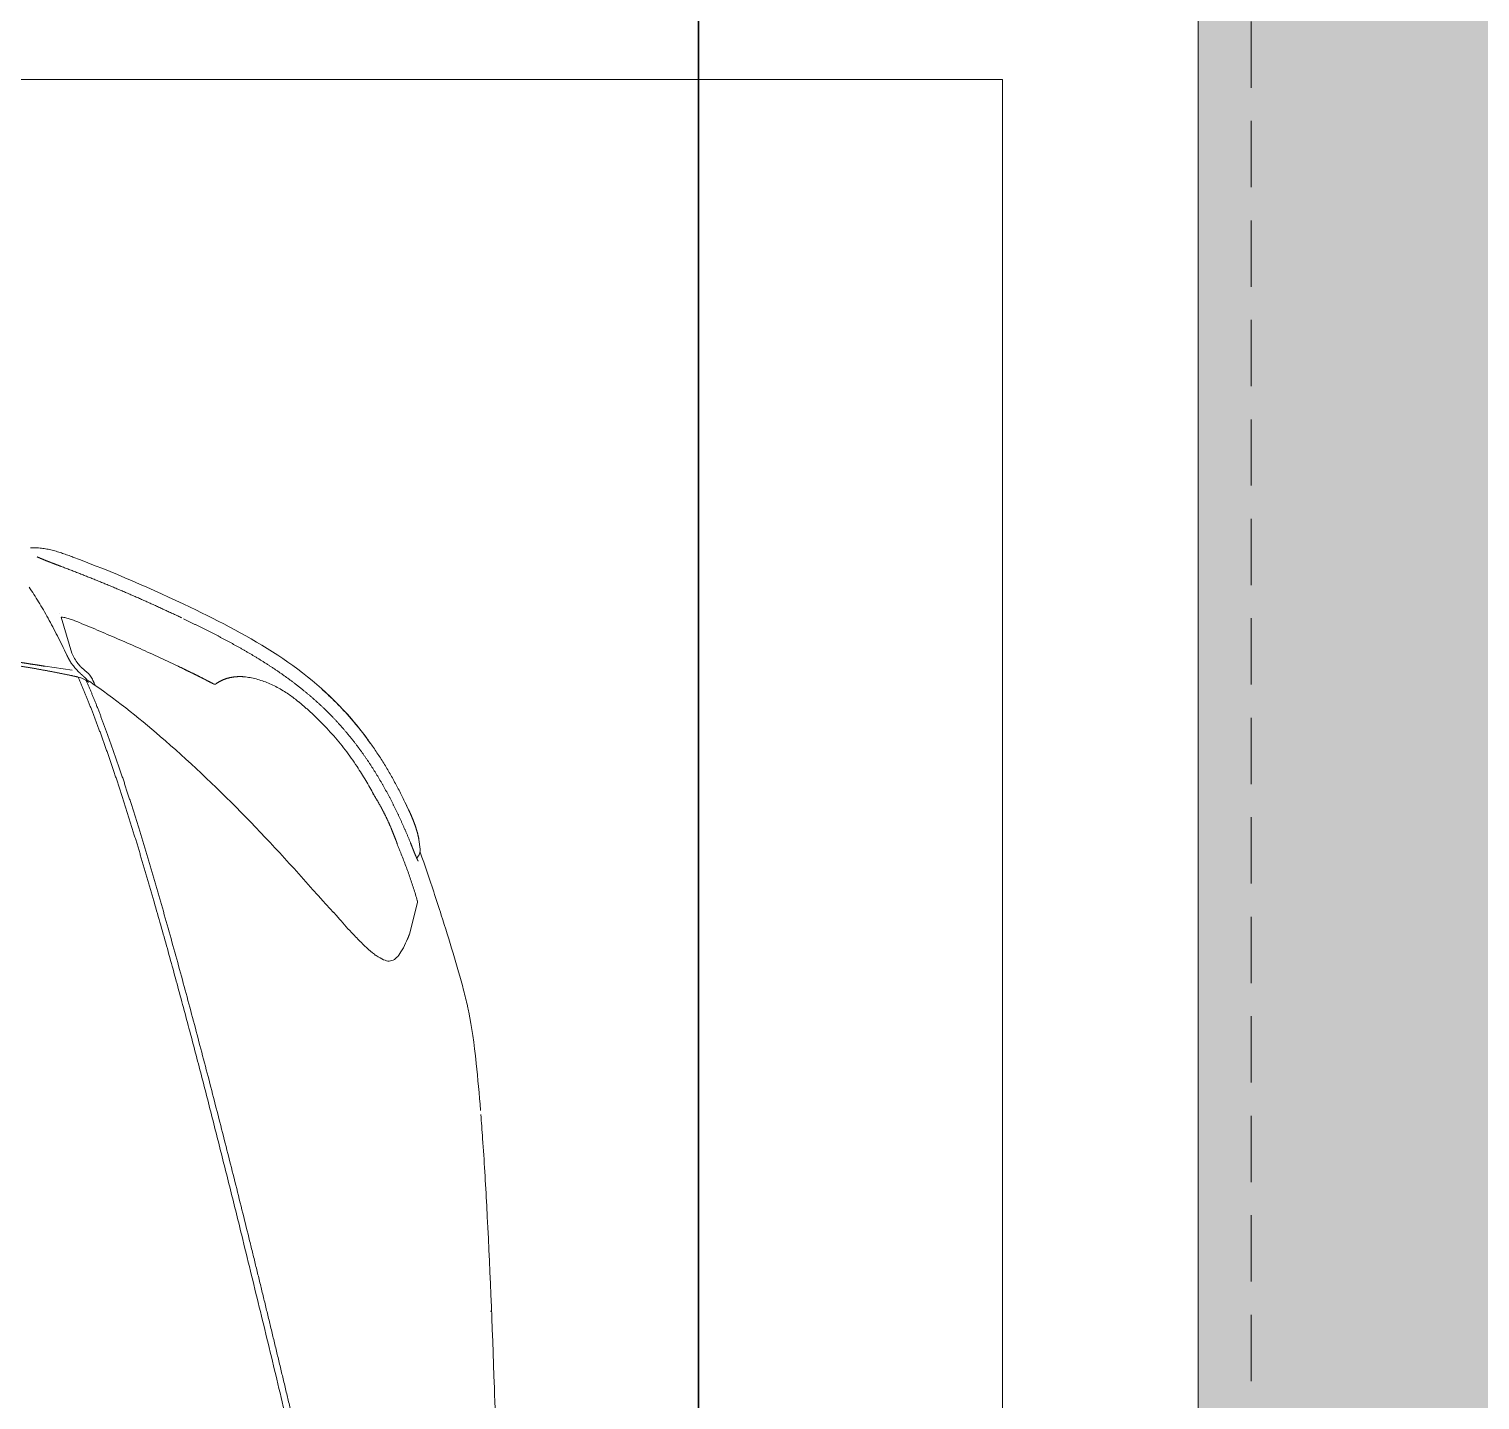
# Model space of a CAD drawing. Extents: x -2012 to 34975, y -1043 to 8321.
# Drawn here: x 33732.7 to 33869.4, y 2282.6 to 2411.8 of the extents above; entities that cross this region are included whole.
import ezdxf
from ezdxf.xclip import XClip

# ---------------------------------------------------------------- set-up
doc = ezdxf.new("R2010")
doc.units = 0
doc.header["$LTSCALE"] = 25
doc.header["$XCLIPFRAME"] = 0
doc.linetypes.add('HIDDEN', pattern=[0.375, 0.25, -0.125])
doc.layers.get('0').update_dxf_attribs({"color": 9, "lineweight": 9})
for name, color, linetype, lineweight in [('04', 9, 'Continuous', 9), ('05G', 8, 'Continuous', 9), ('06A', 9, 'Continuous', 9), ('06D', 9, 'Continuous', 9), ('E-KABLO', 7, 'Continuous', 30)]:
    doc.layers.add(name, color=color, linetype=linetype, lineweight=lineweight)

# ---------------------------------------------------------------- blocks, each defined once
blk = doc.blocks.new('p-araba-polo')
at = {"extrusion": (0, 0, -1)}
for p, q in [((0.3189, 0.7484), (0.328, 0.7495)), ((0.3334, 0.7485), (0.3346, 0.7476)), ((0.3344, 0.7478), (0.3365, 0.7464)), ((0.4081, 0.7394), (0.3783, 0.7469)), ((0.4278, 0.7293), (0.4248, 0.7314)), ((0.3712, 0.653), (0.3749, 0.6562)), ((0.3749, 0.6562), (0.3764, 0.6575)), ((0.3875, 0.668), (0.3764, 0.6575)), ((0.1683, 0.4355), (0.17, 0.4382)), ((0.172, 0.4427), (0.1727, 0.4429)), ((0.1727, 0.4429), (0.1735, 0.4432)), ((0.1094, 0.4114), (0.1433, 0.4214)), ((0.1556, 0.3961), (0.1593, 0.4217))]:
    blk.add_line(p, q, dxfattribs=at)
at = {"flags": 128}
for points in [[(0.4171, 0.6952), (0.4181, 0.6962), (0.4193, 0.6975), (0.4207, 0.699)], [(0.427, 0.7064), (0.4277, 0.7072), (0.4282, 0.7081)], [(0.3874, 0.668), (0.3906, 0.6707), (0.3938, 0.6734)]]:
    blk.add_lwpolyline(points, dxfattribs=at)
for points, degree, knots in [([(0.578, 0.8067), (0.5852, 0.8073), (0.6136, 0.8094), (0.6943, 0.8142), (0.7938, 0.8181), (0.9022, 0.8216), (0.9869, 0.8238), (1.0486, 0.8241), (1.0808, 0.8236)], 3, [0, 0, 0, 0, 0.049552, 0.182368, 0.511137, 0.607099, 0.78604, 1, 1, 1, 1]), ([(0.5894, 0.8074), (0.5894, 0.8074), (0.5894, 0.8074), (0.5894, 0.8074), (0.5894, 0.8074), (0.5894, 0.8074), (0.5894, 0.8074), (0.5894, 0.8074), (0.5894, 0.8074), (0.5894, 0.8074), (0.5894, 0.8074), (0.5894, 0.8074), (0.5894, 0.8074), (0.5894, 0.8074), (0.5894, 0.8074)], 7, [0, 0, 0, 0, 0, 0, 0, 0, 1, 1, 1, 1, 1, 1, 1, 1, 1, 1, 1, 1, 1, 1, 1]), ([(0.3308, 0.7495), (0.3436, 0.7542), (0.3636, 0.7609), (0.3938, 0.7706), (0.4254, 0.7806), (0.4544, 0.789), (0.4711, 0.793), (0.4757, 0.7941)], 3, [0, 0, 0, 0, 0.260213, 0.420209, 0.662967, 0.897224, 1, 1, 1, 1]), ([(0.4758, 0.7941), (0.4779, 0.7946), (0.4931, 0.7978), (0.5106, 0.8003), (0.5297, 0.8023)], 3, [0, 0, 0, 0, 0.124213, 1, 1, 1, 1]), ([(0.1774, 0.6572), (0.18, 0.6601), (0.1853, 0.6658), (0.1936, 0.6741), (0.2022, 0.6821), (0.2111, 0.6897), (0.2203, 0.697), (0.2298, 0.7039), (0.2395, 0.7105), (0.2494, 0.7168), (0.2595, 0.7227), (0.2698, 0.7283), (0.2803, 0.7337), (0.2874, 0.737), (0.2909, 0.7387)], 3, [0, 0, 0, 0, 0.083333, 0.166665, 0.249997, 0.333329, 0.416662, 0.499995, 0.583328, 0.666661, 0.749996, 0.83333, 0.916665, 1, 1, 1, 1]), ([(0.2909, 0.7387), (0.2938, 0.74), (0.2996, 0.7426), (0.3085, 0.7459), (0.3146, 0.7476), (0.3178, 0.7481)], 3, [0, 0, 0, 0, 0.333411, 0.666747, 1, 1, 1, 1]), ([(0.3764, 0.7468), (0.3726, 0.7457), (0.3649, 0.7434), (0.3536, 0.7396), (0.3424, 0.7356), (0.3351, 0.7327), (0.3314, 0.7312)], 3, [0, 0, 0, 0, 0.250001, 0.500002, 0.750003, 1, 1, 1, 1]), ([(0.3314, 0.7312), (0.3306, 0.7308), (0.3289, 0.7302), (0.3265, 0.7292), (0.3241, 0.7283), (0.3217, 0.7274), (0.3202, 0.7269), (0.3195, 0.7266)], 3, [0, 0, 0, 0, 0.19886, 0.400952, 0.606006, 0.809658, 1, 1, 1, 1]), ([(0.0999, 0.5329), (0.1137, 0.5611), (0.1417, 0.6167), (0.1884, 0.6724), (0.2204, 0.6972), (0.2284, 0.7028)], 3, [0, 0, 0, 0, 0.436314, 0.862947, 1, 1, 1, 1]), ([(0.2762, 0.7056), (0.2741, 0.7045), (0.2697, 0.7021), (0.2632, 0.6983), (0.2566, 0.6943), (0.2523, 0.6915), (0.2501, 0.6901)], 3, [0, 0, 0, 0, 0.240377, 0.493552, 0.746754, 1, 1, 1, 1]), ([(0.2501, 0.6901), (0.2474, 0.6883), (0.2421, 0.6847), (0.2343, 0.679), (0.2268, 0.6729), (0.2194, 0.6665), (0.2145, 0.662), (0.2121, 0.6598)], 3, [0, 0, 0, 0, 0.200084, 0.400065, 0.600042, 0.800036, 1, 1, 1, 1]), ([(1.033, 0.6629), (1.0101, 0.6576), (0.9644, 0.6469), (0.8959, 0.6308), (0.8275, 0.6145), (0.7594, 0.598), (0.7142, 0.5869), (0.6916, 0.5814)], 3, [0, 0, 0, 0, 0.200074, 0.400125, 0.600159, 0.800117, 1, 1, 1, 1]), ([(0.17, 0.4382), (0.1858, 0.4614), (0.2457, 0.5368), (0.3175, 0.6057), (0.3712, 0.653)], 3, [0, 0, 0, 0, 0.290843, 1, 1, 1, 1]), ([(0.1875, 0.633), (0.1864, 0.6316), (0.1842, 0.6288), (0.1821, 0.6258), (0.1811, 0.6243)], 3, [0, 0, 0, 0, 0.500031, 1, 1, 1, 1]), ([(0.1811, 0.6243), (0.18, 0.6226), (0.1777, 0.619), (0.1747, 0.6136), (0.172, 0.6079), (0.1698, 0.6023), (0.1679, 0.5965), (0.1664, 0.5907), (0.1659, 0.5869), (0.1656, 0.585)], 3, [0, 0, 0, 0, 0.14287, 0.285738, 0.428603, 0.571464, 0.714319, 0.857165, 1, 1, 1, 1]), ([(0.3769, 0.5048), (0.3854, 0.5073), (0.4025, 0.5121), (0.4283, 0.5193), (0.4542, 0.5264), (0.4802, 0.5334), (0.5063, 0.5403), (0.5325, 0.5472), (0.5587, 0.554), (0.5851, 0.5608), (0.6115, 0.5675), (0.6379, 0.5742), (0.6644, 0.5808), (0.6821, 0.5852), (0.6909, 0.5874)], 3, [0, 0, 0, 0, 0.083342, 0.166682, 0.25, 0.333306, 0.416615, 0.499936, 0.583268, 0.666606, 0.749946, 0.83329, 0.916643, 1, 1, 1, 1]), ([(0.6916, 0.5814), (0.6764, 0.5776), (0.6461, 0.5701), (0.6008, 0.5587), (0.5557, 0.5472), (0.5107, 0.5355), (0.4661, 0.5235), (0.4216, 0.5114), (0.3923, 0.5031), (0.3777, 0.4989)], 3, [0, 0, 0, 0, 0.142912, 0.285805, 0.428682, 0.57154, 0.714362, 0.857157, 1, 1, 1, 1]), ([(0.172, 0.5544), (0.1691, 0.5489), (0.1634, 0.5378), (0.158, 0.5266), (0.1553, 0.521)], 3, [0, 0, 0, 0, 0.499946, 1, 1, 1, 1]), ([(0.1721, 0.5572), (0.1723, 0.557), (0.1726, 0.5565), (0.1725, 0.5554), (0.1722, 0.5547), (0.172, 0.5544)], 3, [0, 0, 0, 0, 0.34173, 0.655167, 1, 1, 1, 1]), ([(0.1553, 0.521), (0.1524, 0.5147), (0.1464, 0.5022), (0.1379, 0.4833), (0.1296, 0.4643), (0.1214, 0.4453), (0.1161, 0.4325), (0.1135, 0.4261)], 3, [0, 0, 0, 0, 0.199959, 0.399928, 0.599921, 0.799944, 1, 1, 1, 1]), ([(0.1576, 0.4313), (0.1582, 0.4321), (0.1596, 0.4337), (0.1616, 0.4362), (0.1632, 0.4376), (0.1641, 0.4383)], 3, [0, 0, 0, 0, 0.335072, 0.667573, 1, 1, 1, 1]), ([(0.1641, 0.4383), (0.1647, 0.4387), (0.1659, 0.4396), (0.1678, 0.4407), (0.1692, 0.4414), (0.1699, 0.4417)], 3, [0, 0, 0, 0, 0.333542, 0.667239, 1, 1, 1, 1]), ([(0.1135, 0.4261), (0.1129, 0.4247), (0.1118, 0.422), (0.1104, 0.4178), (0.1095, 0.414), (0.1094, 0.4122), (0.1094, 0.4114)], 3, [0, 0, 0, 0, 0.270369, 0.539534, 0.807022, 1, 1, 1, 1]), ([(0.1433, 0.4214), (0.145, 0.4222), (0.1483, 0.4238), (0.1515, 0.426), (0.1531, 0.4271)], 3, [0, 0, 0, 0, 0.500778, 1, 1, 1, 1]), ([(0.1531, 0.4271), (0.1539, 0.4278), (0.1555, 0.429), (0.1569, 0.4305), (0.1576, 0.4313)], 3, [0, 0, 0, 0, 0.5173, 1, 1, 1, 1]), ([(0.1619, 0.4288), (0.1608, 0.4277), (0.1586, 0.4255), (0.1564, 0.4237), (0.1553, 0.4228)], 3, [0, 0, 0, 0, 0.500116, 1, 1, 1, 1]), ([(0.1658, 0.4273), (0.1656, 0.4266), (0.1653, 0.4252), (0.165, 0.4237), (0.1648, 0.423)], 3, [0, 0, 0, 0, 0.499348, 1, 1, 1, 1]), ([(0.1691, 0.435), (0.1686, 0.4342), (0.1676, 0.4326), (0.1665, 0.43), (0.1661, 0.4282), (0.1658, 0.4273)], 3, [0, 0, 0, 0, 0.333479, 0.665683, 1, 1, 1, 1]), ([(0.1684, 0.4358), (0.1683, 0.4357), (0.1677, 0.4351), (0.1672, 0.4346), (0.1668, 0.4342)], 3, [0, 0, 0, 0, 0.227086, 1, 1, 1, 1]), ([(0.044, 0.3824), (0.044, 0.3841), (0.0439, 0.3875), (0.0443, 0.3927), (0.0451, 0.3978), (0.0462, 0.4028), (0.0476, 0.4078), (0.0492, 0.4127), (0.0509, 0.4176), (0.0521, 0.4208), (0.0527, 0.4224)], 3, [0, 0, 0, 0, 0.124987, 0.249975, 0.374965, 0.49996, 0.624964, 0.749973, 0.874985, 1, 1, 1, 1]), ([(0.0615, 0.4113), (0.0608, 0.4095), (0.0594, 0.4057), (0.0572, 0.4), (0.0549, 0.3942), (0.0534, 0.3907), (0.0526, 0.3888)], 3, [0, 0, 0, 0, 0.242914, 0.490387, 0.743262, 1, 1, 1, 1]), ([(0.1449, 0.4166), (0.1418, 0.4151), (0.1357, 0.4122), (0.127, 0.4078), (0.1185, 0.4034), (0.1103, 0.399), (0.1024, 0.3945), (0.0949, 0.3901), (0.0878, 0.3856), (0.0833, 0.3826), (0.0811, 0.3811)], 3, [0, 0, 0, 0, 0.125001, 0.250002, 0.375002, 0.500003, 0.625003, 0.750002, 0.875001, 1, 1, 1, 1]), ([(0.1553, 0.4228), (0.1545, 0.4221), (0.1529, 0.4209), (0.1502, 0.4193), (0.1476, 0.4179), (0.1458, 0.417), (0.1449, 0.4166)], 3, [0, 0, 0, 0, 0.248986, 0.49846, 0.748736, 1, 1, 1, 1]), ([(0.1535, 0.3825), (0.1538, 0.3848), (0.1545, 0.3893), (0.1553, 0.3939), (0.1556, 0.3961)], 3, [0, 0, 0, 0, 0.499954, 1, 1, 1, 1]), ([(0.1516, 0.371), (0.1519, 0.373), (0.1526, 0.3768), (0.1532, 0.3806), (0.1535, 0.3825)], 3, [0, 0, 0, 0, 0.500002, 1, 1, 1, 1])]:
    blk.add_open_spline(points, degree=degree, knots=knots)
for points, degree in [([(0.7638, 0.8164), (0.7637, 0.8164), (0.7637, 0.8163), (0.7636, 0.8162), (0.7635, 0.8161), (0.7634, 0.8159)], 5), ([(0.7638, 0.8164), (0.7637, 0.8164), (0.7637, 0.8163), (0.7636, 0.8162), (0.7635, 0.8161), (0.7634, 0.8159)], 5), ([(0.5299, 0.8024), (0.5443, 0.8039), (0.5588, 0.8052), (0.5741, 0.8064)], 3), ([(0.3217, 0.7403), (0.3016, 0.7322), (0.2819, 0.7231), (0.2626, 0.713), (0.244, 0.7016), (0.2263, 0.6886), (0.21, 0.6742), (0.1949, 0.6585)], 7), ([(0.284, 0.7354), (0.2863, 0.7365), (0.2886, 0.7376), (0.2909, 0.7387)], 3), ([(0.3189, 0.7484), (0.3138, 0.7474), (0.3089, 0.7461), (0.3042, 0.7445), (0.2997, 0.7427), (0.2953, 0.7407), (0.2909, 0.7387)], 6), ([(0.291, 0.7387), (0.2909, 0.7387), (0.2909, 0.7387)], 2), ([(0.3392, 0.7476), (0.3378, 0.7469), (0.3359, 0.746), (0.3336, 0.745), (0.3308, 0.7439), (0.3278, 0.7427), (0.3247, 0.7415), (0.3217, 0.7403)], 7), ([(0.3218, 0.7403), (0.3218, 0.7404), (0.3217, 0.7404), (0.3217, 0.7403), (0.3217, 0.7403), (0.3217, 0.7403)], 5), ([(0.3217, 0.7403), (0.3217, 0.7403), (0.3217, 0.7404), (0.3217, 0.7404), (0.3218, 0.7403), (0.3218, 0.7403)], 5), ([(0.328, 0.7495), (0.3299, 0.7499), (0.3326, 0.7491), (0.3334, 0.7485)], 3), ([(0.3342, 0.7479), (0.3342, 0.7479), (0.3342, 0.7479), (0.3343, 0.7479), (0.3343, 0.7479), (0.3343, 0.7479)], 5), ([(0.3342, 0.7479), (0.3342, 0.7479), (0.3343, 0.7479), (0.3343, 0.7479)], 3), ([(0.3392, 0.7476), (0.3389, 0.7475), (0.3386, 0.7474), (0.3383, 0.7472), (0.3379, 0.747), (0.3377, 0.7468)], 5), ([(0.3392, 0.7476), (0.339, 0.7475), (0.3387, 0.7474), (0.3385, 0.7473), (0.3382, 0.7472), (0.338, 0.747)], 5), ([(0.3764, 0.7468), (0.3768, 0.7469), (0.3772, 0.747), (0.3776, 0.747), (0.378, 0.747), (0.3783, 0.7469)], 5), ([(0.4081, 0.7394), (0.4089, 0.7391), (0.4097, 0.7388), (0.4106, 0.7385), (0.4114, 0.7382), (0.4122, 0.7378), (0.4131, 0.7375)], 6), ([(0.4248, 0.7314), (0.4196, 0.7347), (0.4139, 0.7373), (0.4081, 0.7394)], 3), ([(0.3195, 0.7266), (0.3131, 0.7243), (0.3067, 0.7217), (0.3004, 0.7189), (0.2941, 0.7159), (0.288, 0.7127), (0.2819, 0.7091), (0.276, 0.7054)], 7), ([(0.2817, 0.7343), (0.2817, 0.7343), (0.2818, 0.7344), (0.2818, 0.7344)], 3), ([(0.3228, 0.7278), (0.322, 0.7276), (0.3213, 0.7275), (0.3207, 0.7272), (0.3201, 0.7269), (0.3195, 0.7266)], 5), ([(0.3228, 0.7278), (0.322, 0.7276), (0.3213, 0.7275), (0.3207, 0.7272), (0.3201, 0.7269), (0.3195, 0.7266)], 5), ([(0.3291, 0.7303), (0.3291, 0.7303), (0.3292, 0.7304), (0.3293, 0.7304), (0.3293, 0.7304), (0.3294, 0.7304), (0.3294, 0.7304), (0.3295, 0.7304), (0.3296, 0.7305), (0.3296, 0.7305)], 9), ([(0.3296, 0.7305), (0.3296, 0.7305), (0.3295, 0.7304), (0.3294, 0.7304), (0.3294, 0.7304), (0.3293, 0.7304), (0.3293, 0.7304), (0.3292, 0.7304), (0.3291, 0.7303), (0.3291, 0.7303)], 9), ([(0.3291, 0.7303), (0.3291, 0.7303), (0.3291, 0.7303), (0.3291, 0.7303), (0.3291, 0.7303), (0.3291, 0.7303), (0.3291, 0.7303), (0.3291, 0.7303), (0.3291, 0.7303), (0.3291, 0.7303)], 9), ([(0.3317, 0.7313), (0.3315, 0.7313), (0.3314, 0.7312), (0.3314, 0.7312), (0.3314, 0.7312), (0.3314, 0.7312)], 5), ([(0.3317, 0.7313), (0.3315, 0.7313), (0.3314, 0.7312), (0.3314, 0.7312), (0.3314, 0.7312), (0.3314, 0.7312)], 5), ([(0.4334, 0.7204), (0.4334, 0.7239), (0.4311, 0.7269), (0.4278, 0.7293)], 3), ([(0.4282, 0.7081), (0.4316, 0.7131), (0.4335, 0.7174), (0.4334, 0.7204)], 3), ([(0.2765, 0.7057), (0.2764, 0.7057), (0.2762, 0.7056), (0.2761, 0.7056), (0.276, 0.7055), (0.276, 0.7054)], 5), ([(0.2765, 0.7057), (0.2764, 0.7057), (0.2762, 0.7056), (0.2761, 0.7056), (0.276, 0.7055), (0.276, 0.7054)], 5), ([(0.4207, 0.699), (0.423, 0.7016), (0.4252, 0.704), (0.427, 0.7064)], 3), ([(0.3938, 0.6734), (0.3987, 0.6777), (0.4036, 0.682), (0.4082, 0.6864)], 3), ([(0.4082, 0.6864), (0.4113, 0.6894), (0.4143, 0.6923), (0.4171, 0.6952)], 3), ([(1.0396, 0.6705), (0.9891, 0.6588), (0.9388, 0.647), (0.8888, 0.6352), (0.839, 0.6234), (0.7894, 0.6115), (0.7401, 0.5995), (0.6909, 0.5874)], 7), ([(0.1949, 0.6585), (0.1794, 0.6422), (0.1652, 0.6246), (0.1526, 0.6059), (0.1412, 0.5866), (0.1306, 0.5668), (0.1206, 0.5469), (0.1109, 0.5267)], 7), ([(0.1875, 0.633), (0.1921, 0.6388), (0.1969, 0.6443), (0.2018, 0.6497), (0.2069, 0.6548), (0.2121, 0.6598)], 5), ([(0.195, 0.6586), (0.1949, 0.6586), (0.1949, 0.6586), (0.1949, 0.6586), (0.1949, 0.6585), (0.1949, 0.6585)], 5), ([(0.3749, 0.6561), (0.3748, 0.6562), (0.3749, 0.6563), (0.375, 0.6562)], 3), ([(0.3749, 0.6561), (0.3748, 0.6562), (0.3749, 0.6563), (0.375, 0.6562)], 3), ([(0.3876, 0.668), (0.3876, 0.668), (0.3875, 0.668), (0.3874, 0.668)], 3), ([(0.3874, 0.668), (0.3875, 0.668), (0.3875, 0.668), (0.3875, 0.668), (0.3876, 0.668), (0.3876, 0.668)], 5), ([(0.3712, 0.6529), (0.3712, 0.6531), (0.3712, 0.6531), (0.3714, 0.6529)], 3), ([(0.3756, 0.655), (0.3756, 0.655), (0.3756, 0.655), (0.3756, 0.655), (0.3756, 0.655), (0.3756, 0.655)], 5), ([(0.3756, 0.655), (0.3756, 0.655), (0.3756, 0.655), (0.3756, 0.655), (0.3756, 0.655), (0.3756, 0.655)], 5), ([(0.1721, 0.5572), (0.1688, 0.5617), (0.1665, 0.5669), (0.1652, 0.5727), (0.165, 0.5788), (0.1656, 0.585)], 5), ([(0.1553, 0.521), (0.1585, 0.5277), (0.1618, 0.5344), (0.1652, 0.5411), (0.1685, 0.5478), (0.172, 0.5544)], 5), ([(0.172, 0.5544), (0.1723, 0.555), (0.1726, 0.5556), (0.1728, 0.5563), (0.1724, 0.5568), (0.1721, 0.5572)], 5), ([(0.0527, 0.4224), (0.0668, 0.4599), (0.0826, 0.4968), (0.0999, 0.5329)], 3), ([(0.1101, 0.5251), (0.1025, 0.5092), (0.0951, 0.4931), (0.0879, 0.477), (0.081, 0.4607), (0.0743, 0.4443), (0.0678, 0.4279), (0.0615, 0.4113)], 7), ([(0.0999, 0.5329), (0.0999, 0.5329), (0.1, 0.5328)], 2), ([(0.1, 0.5328), (0.0999, 0.5329), (0.0999, 0.5329)], 2), ([(0.1658, 0.4273), (0.1921, 0.4388), (0.2207, 0.4498), (0.2508, 0.4602), (0.2818, 0.4704), (0.3133, 0.4801), (0.3453, 0.4896), (0.3777, 0.4989)], 7), ([(0.3769, 0.5048), (0.3446, 0.4956), (0.3126, 0.4861), (0.2815, 0.4765), (0.2514, 0.4666), (0.2221, 0.4565), (0.1943, 0.4459), (0.1691, 0.435)], 7), ([(0.1699, 0.4417), (0.1707, 0.4421), (0.1715, 0.4424), (0.1724, 0.4428)], 3), ([(0.1724, 0.4428), (0.1717, 0.4425), (0.171, 0.4422), (0.1703, 0.4419)], 3), ([(0.1724, 0.4428), (0.1726, 0.4429), (0.1728, 0.443), (0.1729, 0.443), (0.1731, 0.4431), (0.1733, 0.4432), (0.1735, 0.4432)], 6), ([(0.1724, 0.4428), (0.1727, 0.443), (0.1731, 0.4431), (0.1735, 0.4432)], 3), ([(0.1731, 0.4427), (0.173, 0.4429), (0.1729, 0.443), (0.1727, 0.4429), (0.1726, 0.4429), (0.1724, 0.4428)], 5), ([(0.1724, 0.4428), (0.1726, 0.4429), (0.1727, 0.4429), (0.1729, 0.443), (0.173, 0.4429), (0.1731, 0.4427)], 5), ([(0.1531, 0.4271), (0.1538, 0.4277), (0.1545, 0.4282), (0.1552, 0.4288), (0.1558, 0.4294), (0.1564, 0.43), (0.157, 0.4306), (0.1576, 0.4313)], 7), ([(0.1619, 0.4288), (0.1628, 0.4298), (0.1636, 0.4307), (0.1644, 0.4316), (0.1652, 0.4325), (0.166, 0.4334), (0.1668, 0.4342)], 6), ([(0.1668, 0.4342), (0.1658, 0.4332), (0.1648, 0.4321), (0.1639, 0.431), (0.163, 0.43), (0.1619, 0.4288)], 5), ([(0.1658, 0.4273), (0.1656, 0.4265), (0.1654, 0.4256), (0.1652, 0.4247), (0.165, 0.4239), (0.1648, 0.423)], 5), ([(0.1706, 0.4373), (0.1701, 0.4365), (0.1696, 0.4358), (0.1691, 0.435)], 3), ([(0.1706, 0.4373), (0.1703, 0.4368), (0.17, 0.4364), (0.1697, 0.4359), (0.1693, 0.4355), (0.1691, 0.435)], 5), ([(0.0615, 0.4113), (0.0603, 0.4081), (0.0591, 0.4049), (0.0579, 0.4017), (0.0566, 0.3984), (0.0553, 0.3951), (0.0539, 0.3919), (0.0526, 0.3888)], 7), ([(0.0527, 0.4224), (0.0527, 0.4224), (0.0527, 0.4223)], 2), ([(0.0527, 0.4223), (0.0527, 0.4224), (0.0527, 0.4224)], 2), ([(0.0616, 0.4115), (0.0615, 0.4115), (0.0614, 0.4115), (0.0614, 0.4115), (0.0615, 0.4114), (0.0615, 0.4113)], 5), ([(0.0616, 0.4115), (0.0615, 0.4115), (0.0614, 0.4115), (0.0614, 0.4115), (0.0615, 0.4114), (0.0615, 0.4113)], 5), ([(0.1449, 0.4166), (0.1466, 0.4174), (0.1484, 0.4183), (0.1502, 0.4192), (0.152, 0.4203), (0.1537, 0.4215), (0.1553, 0.4228)], 6), ([(0.1554, 0.3724), (0.157, 0.3826), (0.1588, 0.3928), (0.1607, 0.403), (0.1627, 0.4132), (0.1648, 0.423)], 5), ([(0.1058, 0.4093), (0.1058, 0.4093), (0.1058, 0.4094), (0.1058, 0.4094), (0.1058, 0.4094), (0.1058, 0.4094), (0.1058, 0.4094), (0.1058, 0.4094)], 7), ([(0.1058, 0.4093), (0.1058, 0.4094), (0.1058, 0.4094), (0.1058, 0.4094)], 3), ([(0.053, 0.3896), (0.0528, 0.3896), (0.0527, 0.3894), (0.0526, 0.3892), (0.0526, 0.389), (0.0526, 0.3888)], 5), ([(0.1556, 0.3961), (0.1553, 0.3942), (0.155, 0.3923), (0.1546, 0.3903), (0.1543, 0.3884), (0.154, 0.3864), (0.1538, 0.3845), (0.1535, 0.3825)], 7), ([(0.1535, 0.3825), (0.1532, 0.3809), (0.1529, 0.3793), (0.1527, 0.3776), (0.1524, 0.376), (0.1522, 0.3743), (0.1519, 0.3727), (0.1516, 0.371)], 7)]:
    blk.add_open_spline(points, degree=degree)

msp = doc.modelspace()

# ---------------------------------------------------------------- hatches: boundary and pattern name
at = {"layer": '05G'}
h = msp.add_hatch(color=253, dxfattribs=at)
h.dxf.hatch_style = 1
h.paths.add_polyline_path([(33872.84, 227.5), (33842.84, 227.5), (33842.84, 4007.5), (33872.84, 4007.5)])

# ---------------------------------------------------------------- linework, layer by layer
at = {"layer": '06A'}
msp.add_lwpolyline([(33842.84, 227.5), (33842.84, 3983.5)], dxfattribs=at)
at = {"layer": '06D', "linetype": 'HIDDEN'}
msp.add_lwpolyline([(33842.84, 3987.5), (33847.84, 3987.5), (33847.84, 247.5), (32390.84, 247.5), (32390.84, 347.5), (31607.84, 347.5)], dxfattribs=at)
at = {"layer": '06D'}
msp.add_lwpolyline([(33574.41, 2407.04), (33824.41, 2407.04), (33824.41, 1907.04), (33574.41, 1907.04)], close=True, dxfattribs=at)
at = {"layer": 'E-KABLO', "color": 6}
msp.add_line((33795.77, 3977.51), (33795.77, 317.8), dxfattribs=at)

# ---------------------------------------------------------------- block references
at = {"layer": '04'}
ref = msp.add_blockref('p-araba-polo', (33694.6, 2367.29), dxfattribs=dict(at, xscale=100, yscale=100, zscale=100, rotation=270))
XClip(ref).set_block_clipping_path([(-0.0924763951, -0.9835002962), (4.0650970395, 0.9845199444)])

doc.saveas('drawing.dxf')
